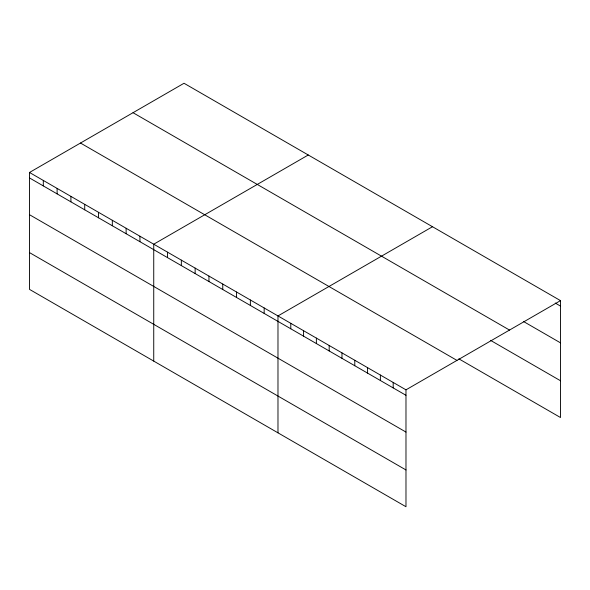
<?xml version="1.0" encoding="UTF-8"?>
<svg xmlns="http://www.w3.org/2000/svg" width="590" height="590" viewBox="0 0 590 590"><rect width="100%" height="100%" fill="white"/><g stroke="black" fill="none" stroke-linecap="round" stroke-linejoin="round"><path stroke-width="0.89" d="M29.5 172.472L405.979 389.835L405.979 506.736L29.5 289.373L29.5 172.472L184.021 83.264L560.5 300.627L560.5 417.528L458.85 358.838M308.26 154.993L153.739 244.201L153.739 361.102M432.5 226.722L277.979 315.93L277.979 432.831M405.979 389.835L560.5 300.627M555.227 303.039L560.5 306.085M523.603 321.557L560.5 342.856M133.03 112.705L509.509 330.061M490.474 340.319L560.5 380.749M80.491 143.038L456.97 360.394M29.5 177.937L405.979 395.293M29.5 214.708L405.979 432.072M29.5 252.601L405.979 469.957M393.183 382.445L393.183 387.903M380.38 375.056L380.38 380.513M367.577 367.666L367.577 373.123M354.782 360.276L354.782 365.734M341.979 352.886L341.979 358.344M329.176 345.489L329.176 350.954M316.38 338.1L316.38 343.564M303.577 330.71L303.577 336.175M290.781 323.32L290.781 328.785M264.173 307.965L264.173 313.423M250.367 299.993L250.367 305.45M236.568 292.021L236.568 297.485M222.762 284.056L222.762 289.513M208.956 276.083L208.956 281.541M195.15 268.111L195.15 273.576M181.344 260.146L181.344 265.603M167.545 252.173L167.545 257.631M139.933 236.236L139.933 241.694M126.127 228.264L126.127 233.721M112.329 220.291L112.329 225.756M98.523 212.326L98.523 217.784M84.717 204.354L84.717 209.811M70.911 196.381L70.911 201.846M57.112 188.417L57.112 193.874M43.306 180.444L43.306 185.902"/></g></svg>
